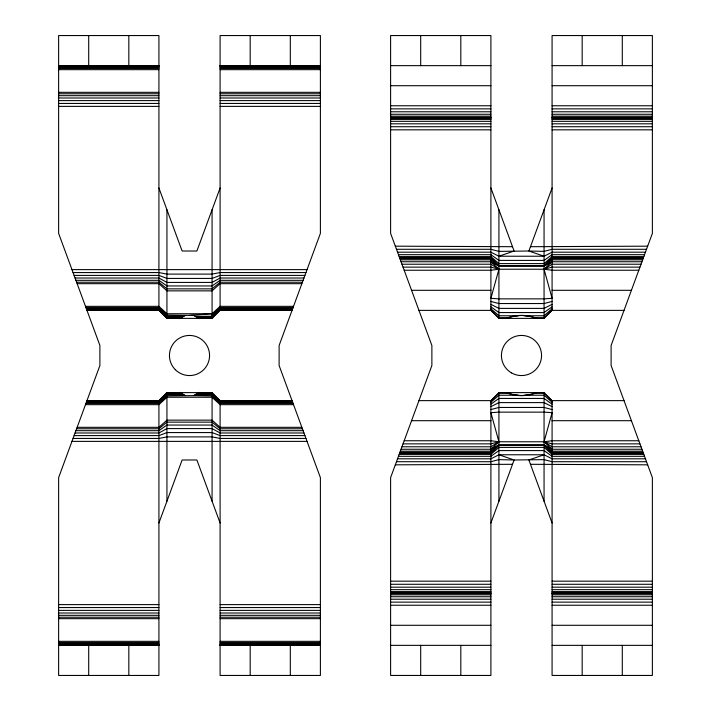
<?xml version="1.0" encoding="UTF-8"?>
<svg xmlns="http://www.w3.org/2000/svg" width="711" height="711" viewBox="0 0 711 711"><rect width="100%" height="100%" fill="white"/><g stroke="black" fill="none" stroke-linecap="round" stroke-linejoin="round"><path stroke-width="1.07" d="M220.099 188.006L196.894 251.01L182.123 251.01L158.917 188.006M158.917 522.994L182.123 459.99L196.894 459.99L220.099 522.994M552.083 188.006L528.877 251.01L498.926 251.383L490.901 249.294L396.462 249.294M490.901 522.994L514.106 459.99L544.057 459.617L552.083 461.706L646.521 461.706M86.929 310.254L158.917 310.369L166.943 318.386L212.074 318.386L220.099 310.254L292.088 310.254M158.917 310.369L158.917 35.55L58.622 35.55L58.622 233.377L99.896 345.466L99.896 365.534L58.622 477.623L58.622 675.45L158.917 675.45L158.917 400.631L166.943 392.614L212.074 392.614L212.074 501.211M401.048 261.737L490.901 261.737L498.926 266.234L544.057 266.234L552.083 258.209L643.233 258.209M544.057 318.386L552.083 310.369L552.083 35.55L652.378 35.55L652.378 233.377L611.105 345.466L611.105 365.534L652.378 477.623L652.378 675.45L552.083 675.45L552.083 400.631L544.057 392.614L498.926 392.614L490.901 400.631L490.901 675.45L390.606 675.45L390.606 477.623L431.879 365.534L431.879 345.466L390.606 233.377L390.606 35.55L490.901 35.55L490.901 310.369L498.926 318.386L544.057 318.386L544.057 209.789M641.935 449.263L552.083 449.263L544.057 444.766L498.926 444.766L490.901 452.791L399.751 452.791M552.083 309.952L544.057 317.773L534.352 317.773M490.901 401.048L498.926 393.227L508.632 393.227M641.935 261.737L552.083 261.737L544.057 266.234L552.083 258.617L643.082 258.617M401.048 449.263L490.901 449.263L498.926 444.766L490.901 452.383L399.902 452.383M212.074 315.124L220.099 307.561L293.074 307.561M552.083 261.737L544.057 269.229L498.926 269.229L490.901 270.251L404.186 270.251M490.901 449.263L498.926 441.771L544.057 441.771L552.083 440.749L638.807 440.749M189.508 315.382L212.074 313.755L220.099 306.343L293.527 306.343M552.083 308.752L544.057 315.764L524.389 315.764M490.901 402.248L498.926 395.236L518.595 395.236M544.057 266.234L552.083 259.826L642.646 259.826M498.926 444.766L490.901 451.174L400.346 451.174M552.083 306.841L544.057 312.564L498.926 312.564L490.901 306.841M490.901 404.159L498.926 398.436L544.057 398.436L552.083 404.159M179.883 318.617L185.491 315.382L193.516 315.382L199.133 318.617M85.942 403.439L158.917 403.439L166.943 395.876L193.516 395.618L199.133 392.383M397.538 252.192L490.901 252.192L498.926 256.236L544.057 256.236L552.083 252.192L645.455 252.192M552.083 304.352L544.057 308.396L498.926 308.396L490.901 304.352M490.901 406.648L498.926 402.604L544.057 402.604L552.083 406.648M645.455 458.808L552.083 458.808L544.057 454.764L498.926 454.764L490.901 458.808L397.538 458.808M507.147 318.386C516.088 314.538 526.895 314.538 535.836 318.386M535.836 392.614C526.895 396.462 516.088 396.462 507.147 392.614M498.926 256.236L514.106 251.01L490.901 188.006M544.057 454.764L528.877 459.99L552.083 522.994M552.083 301.446L544.057 303.544L498.926 303.544L490.901 301.446M490.901 409.554L498.926 407.456L544.057 407.456L552.083 409.554M58.622 65.643L158.917 65.643M220.099 65.643L320.394 65.643M390.606 65.643L490.901 65.643M552.083 65.643L652.378 65.643M58.622 65.75L158.917 65.75M220.099 65.75L320.394 65.75M58.622 66.087L158.917 66.087M220.099 66.087L320.394 66.087M58.622 66.656L158.917 66.656M220.099 66.656L320.394 66.656M58.622 67.438L158.917 67.438M220.099 67.438L320.394 67.438M58.622 68.443L158.917 68.443M220.099 68.443L320.394 68.443M58.622 69.66L158.917 69.66M220.099 69.66L320.394 69.66M390.606 85.702L490.901 85.702M552.083 85.702L652.378 85.702M58.622 92.332L158.917 92.332M220.099 92.332L320.394 92.332M58.622 93.772L158.917 93.772M220.099 93.772L320.394 93.772M58.622 95.683L158.917 95.683M220.099 95.683L320.394 95.683M58.622 97.994L158.917 97.994M220.099 97.994L320.394 97.994M58.622 100.607L158.917 100.607M220.099 100.607L320.394 100.607M58.622 103.442L158.917 103.442M220.099 103.442L320.394 103.442M390.606 105.761L490.901 105.761M552.083 105.761L652.378 105.761M58.622 106.383L158.917 106.383M220.099 106.383L320.394 106.383M390.606 108.872L490.901 108.872M552.083 108.872L652.378 108.872M390.606 111.778L490.901 111.778M552.083 111.778L652.378 111.778M390.606 114.267L490.901 114.267M552.083 114.267L652.378 114.267M390.606 116.177L490.901 116.177M552.083 116.177L652.378 116.177M390.606 117.386L490.901 117.386M552.083 117.386L652.378 117.386M390.606 117.795L490.901 117.795M552.083 117.795L652.378 117.795M390.606 118.204L490.901 118.204M552.083 118.204L652.378 118.204M390.606 119.404L490.901 119.404M552.083 119.404L652.378 119.404M390.606 121.323L490.901 121.323M552.083 121.323L652.378 121.323M390.606 123.812L490.901 123.812M552.083 123.812L652.378 123.812M390.606 126.718L490.901 126.718M552.083 126.718L652.378 126.718M390.606 129.829L490.901 129.829M552.083 129.829L652.378 129.829M395.316 246.175L512.515 246.699M647.668 246.175L530.468 246.699M646.521 249.294L552.083 249.294L544.057 251.383L528.877 251.01L544.057 256.236M398.453 254.689L490.901 254.689L498.926 260.413L544.057 260.413L552.083 254.689L644.53 254.689M399.155 256.6L490.901 256.6L498.926 263.603L544.057 263.603L552.083 256.6L643.828 256.6M399.6 257.8L490.901 257.8L498.926 265.621L544.057 265.621L552.083 257.8L643.384 257.8M399.751 258.209L490.901 258.209L498.926 266.234L490.901 259.826L400.346 259.826M399.902 258.617L490.901 258.617L498.926 266.234M401.964 264.225L490.901 264.225L498.926 269.229L490.901 298.327L498.926 298.86L544.057 298.86L552.083 298.327L544.057 269.229L552.083 264.225L641.02 264.225M403.039 267.132L490.901 267.132L498.926 269.229L490.901 261.737M639.953 267.132L552.083 267.132L544.057 269.229L552.083 270.251L638.807 270.251M71.962 269.62L307.045 269.62M73.046 272.562L158.917 272.562L166.943 274.108L212.074 274.108L220.099 272.562L305.961 272.562M74.095 275.397L158.917 275.397L166.943 278.428L212.074 278.428L220.099 275.397L304.921 275.397M75.055 278.01L158.917 278.01L166.943 282.427L212.074 282.427L220.099 278.01L303.961 278.01M75.908 280.321L158.917 280.321L166.943 285.946L212.074 285.946L220.099 280.321L303.108 280.321M76.61 282.231L158.917 282.231L166.943 288.862L212.074 288.862L220.099 282.231L302.406 282.231M77.144 283.671L158.917 283.671L166.943 290.861L212.074 290.861L220.099 283.671L301.873 283.671M411.571 290.31L490.901 290.31M552.083 290.31L631.412 290.31M85.489 306.343L158.917 306.343L166.943 313.755L212.074 313.755M85.942 307.561L158.917 307.561L166.943 315.124L185.491 315.382M86.307 308.565L158.917 308.565L166.943 316.288L183.918 316.288M292.71 308.565L220.099 308.565L212.074 316.288L195.098 316.288M86.6 309.347L158.917 309.347L166.943 317.213L182.327 317.213M292.417 309.347L220.099 309.347L212.074 317.213L196.689 317.213M86.804 309.916L158.917 309.916L166.943 317.87L181.189 317.87M292.212 309.916L220.099 309.916L212.074 317.87L197.827 317.87M418.957 310.369L490.901 310.369M552.083 310.369L624.027 310.369M518.595 315.764L498.926 315.764L490.901 308.752M508.632 317.773L498.926 317.773L490.901 309.952M180.505 318.261L166.943 318.261L158.917 310.254M198.511 318.261L212.074 318.261M180.505 392.739L166.943 392.739L158.917 400.746L86.929 400.746M198.511 392.739L212.074 392.739L220.099 400.631L292.043 400.631M181.189 393.13L166.943 393.13L158.917 401.084L86.804 401.084M197.827 393.13L212.074 393.13L220.099 401.084L292.212 401.084M534.352 393.227L544.057 393.227L552.083 401.048M182.327 393.787L166.943 393.787L158.917 401.653L86.6 401.653M196.689 393.787L212.074 393.787L220.099 401.653L292.417 401.653M183.918 394.712L166.943 394.712L158.917 402.435L86.307 402.435M195.098 394.712L212.074 394.712L220.099 402.435L292.71 402.435M524.389 395.236L544.057 395.236L552.083 402.248M86.973 400.631L158.917 400.631M418.957 400.631L490.901 400.631M552.083 400.631L624.027 400.631M220.099 400.746L292.088 400.746M293.074 403.439L220.099 403.439L212.074 395.876L193.516 395.618M85.489 404.657L158.917 404.657L166.943 397.245L212.074 397.245L220.099 404.657L293.527 404.657M411.571 420.69L490.901 420.69M552.083 420.69L631.412 420.69M77.144 427.329L158.917 427.329L166.943 420.139L212.074 420.139L220.099 427.329L301.873 427.329M76.61 428.769L158.917 428.769L166.943 422.138L212.074 422.138L220.099 428.769L302.406 428.769M75.908 430.679L158.917 430.679L166.943 425.054L212.074 425.054L220.099 430.679L303.108 430.679M75.055 432.99L158.917 432.99L166.943 428.573L212.074 428.573L220.099 432.99L303.961 432.99M74.095 435.603L158.917 435.603L166.943 432.572L212.074 432.572L220.099 435.603L304.921 435.603M73.046 438.438L158.917 438.438L166.943 436.892L212.074 436.892L220.099 438.438L305.961 438.438M404.186 440.749L490.901 440.749L498.926 441.771L490.901 412.673L498.926 412.14L544.057 412.14L552.083 412.673L544.057 441.771L552.083 449.263M71.962 441.38L307.045 441.38M403.039 443.868L490.901 443.868L498.926 441.771L490.901 446.775L401.964 446.775M639.953 443.868L552.083 443.868L544.057 441.771L552.083 446.775L641.02 446.775M642.646 451.174L552.083 451.174L544.057 444.766L552.083 452.791L643.233 452.791M643.082 452.383L552.083 452.383L544.057 444.766M399.6 453.2L490.901 453.2L498.926 445.379L544.057 445.379L552.083 453.2L643.384 453.2M399.155 454.4L490.901 454.4L498.926 447.397L544.057 447.397L552.083 454.4L643.828 454.4M398.453 456.311L490.901 456.311L498.926 450.587L544.057 450.587L552.083 456.311L644.53 456.311M396.462 461.706L490.901 461.706L498.926 459.617L514.106 459.99L498.926 454.764M512.515 464.301L395.316 464.825M530.468 464.301L647.668 464.825M390.606 581.171L490.901 581.171M552.083 581.171L652.378 581.171M390.606 584.282L490.901 584.282M552.083 584.282L652.378 584.282M390.606 587.188L490.901 587.188M552.083 587.188L652.378 587.188M390.606 589.677L490.901 589.677M552.083 589.677L652.378 589.677M390.606 591.596L490.901 591.596M552.083 591.596L652.378 591.596M390.606 592.796L490.901 592.796M552.083 592.796L652.378 592.796M390.606 593.205L490.901 593.205M552.083 593.205L652.378 593.205M390.606 593.614L490.901 593.614M552.083 593.614L652.378 593.614M390.606 594.823L490.901 594.823M552.083 594.823L652.378 594.823M390.606 596.733L490.901 596.733M552.083 596.733L652.378 596.733M390.606 599.222L490.901 599.222M552.083 599.222L652.378 599.222M390.606 602.128L490.901 602.128M552.083 602.128L652.378 602.128M58.622 604.617L158.917 604.617M220.099 604.617L320.394 604.617M390.606 605.239L490.901 605.239M552.083 605.239L652.378 605.239M58.622 607.558L158.917 607.558M220.099 607.558L320.394 607.558M58.622 610.394L158.917 610.394M220.099 610.394L320.394 610.394M58.622 613.006L158.917 613.006M220.099 613.006L320.394 613.006M58.622 615.317L158.917 615.317M220.099 615.317L320.394 615.317M58.622 617.228L158.917 617.228M220.099 617.228L320.394 617.228M58.622 618.668L158.917 618.668M220.099 618.668L320.394 618.668M390.606 625.298L490.901 625.298M552.083 625.298L652.378 625.298M58.622 641.34L158.917 641.34M220.099 641.34L320.394 641.34M58.622 642.557L158.917 642.557M220.099 642.557L320.394 642.557M58.622 643.562L158.917 643.562M220.099 643.562L320.394 643.562M58.622 644.344L158.917 644.344M220.099 644.344L320.394 644.344M58.622 644.913L158.917 644.913M220.099 644.913L320.394 644.913M58.622 645.25L158.917 645.25M220.099 645.25L320.394 645.25M58.622 645.357L158.917 645.357M220.099 645.357L320.394 645.357M390.606 645.357L490.901 645.357M552.083 645.357L652.378 645.357M179.883 392.383L185.491 395.618M622.294 35.55L622.294 65.643M622.294 645.357L622.294 675.45M582.176 35.55L582.176 65.643M582.176 645.357L582.176 675.45M544.057 392.614L544.057 501.211M498.926 209.789L498.926 318.386M498.926 392.614L498.926 501.211M460.817 35.55L460.817 65.643M460.817 645.357L460.817 675.45M420.69 35.55L420.69 65.643M420.69 645.357L420.69 675.45M290.31 35.55L290.31 65.643M290.31 645.357L290.31 675.45M250.183 35.55L250.183 65.643M250.183 645.357L250.183 675.45M220.099 310.369L220.099 35.55L320.394 35.55L320.394 233.377L279.121 345.466L279.121 365.534L320.394 477.623L320.394 675.45L220.099 675.45L220.099 400.631M212.074 209.789L212.074 318.386M166.943 209.789L166.943 318.386M166.943 392.614L166.943 501.211M128.824 35.55L128.824 65.643M128.824 645.357L128.824 675.45M88.706 35.55L88.706 65.643M88.706 645.357L88.706 675.45M535.863 392.961A40.118 40.118 0 0 1 507.121 392.961M507.121 318.039A40.118 40.118 0 0 1 535.863 318.039M175.324 369.684A20.059 20.059 0 0 0 208.883 360.69A20.059 20.059 0 0 0 184.318 336.125A20.059 20.059 0 0 0 175.324 369.684M511.467 372.875A20.059 20.059 0 0 0 541.551 355.5A20.059 20.059 0 0 0 511.467 338.125A20.059 20.059 0 0 0 511.467 372.875"/></g></svg>
